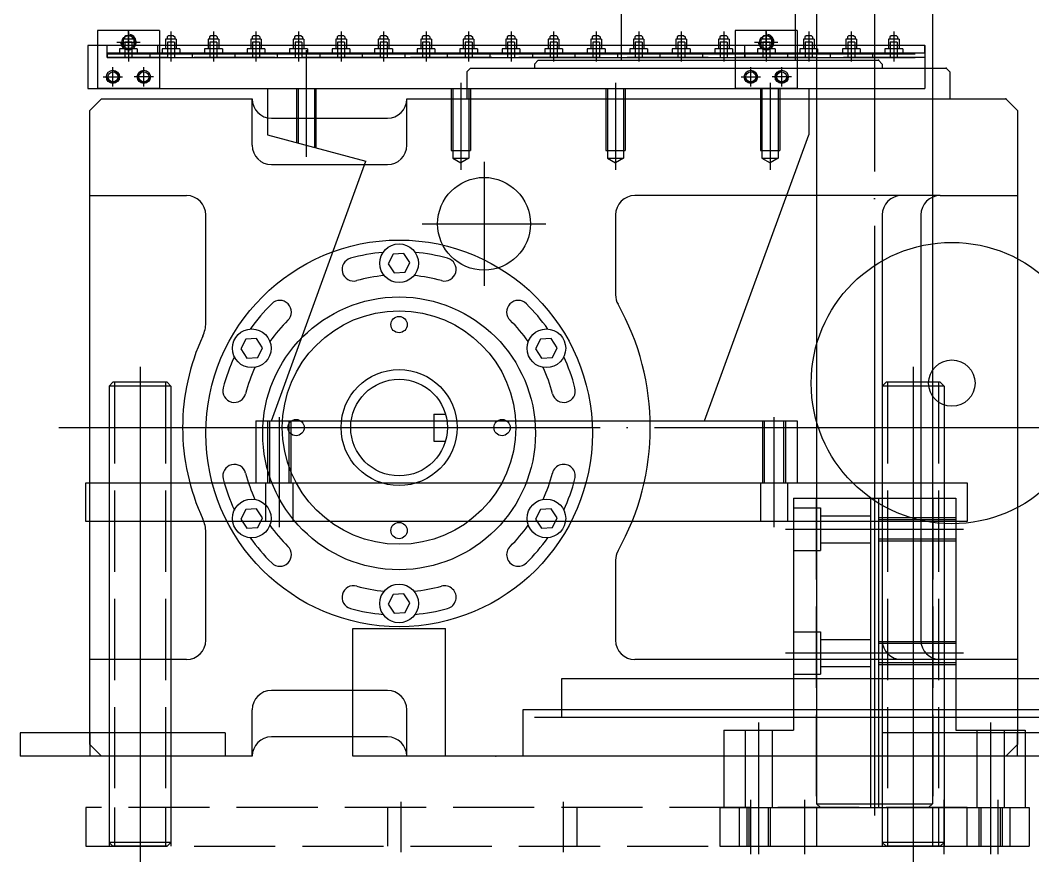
# Model space of a CAD drawing. Extents: x -1051 to 4465, y -5109 to -1481.
# Drawn here: x 123 to 647, y -4254 to -3819 of the extents above; entities that cross this region are included whole.
import ezdxf

# ---------------------------------------------------------------- set-up
doc = ezdxf.new("R2010")
doc.units = 0
doc.header["$LTSCALE"] = 14
doc.header["$MEASUREMENT"] = 0
for name, pattern in [('CENTER', [22, 20, -1, 0, -1]), ('CENTER1', [12, 10, -1, 0, -1]), ('CENTER3', [7, 4, -1, 1, -1]), ('DASHED', [4, 3, -1]), ('DASHED2', [3, 2, -1]), ('THIN', [200000, 200000, 0])]:
    doc.linetypes.add(name, pattern=pattern)
for name, color, linetype in [('032038A', 7, 'CONTINUOUS'), ('082044A', 3, 'CONTINUOUS'), ('42005A', 210, 'CONTINUOUS'), ('MJ14-8X02', 5, 'CONTINUOUS'), ('MJ19-8X02', 240, 'CONTINUOUS'), ('MJ19-8X02A', 6, 'CONTINUOUS'), ('MJ19-8X02F', 50, 'CONTINUOUS'), ('MJ19-8X02G', 141, 'CONTINUOUS'), ('MJ8t02', 6, 'CONTINUOUS'), ('MJ8X02', 100, 'CONTINUOUS'), ('ML04-4X1800', 193, 'CONTINUOUS'), ('ML04-4X6000', 74, 'CONTINUOUS'), ('ML06-MSA0', 2, 'CONTINUOUS'), ('ML06-MSA02', 160, 'CONTINUOUS'), ('ML06-MSA03A', 93, 'CONTINUOUS'), ('ML06-MSA3', 4, 'CONTINUOUS'), ('MLMSA02', 4, 'CONTINUOUS'), ('MM080017', 31, 'CONTINUOUS')]:
    doc.layers.add(name, color=color, linetype=linetype)

msp = doc.modelspace()

# ---------------------------------------------------------------- linework, layer by layer
at = {"layer": '032038A'}
for p, q in [((822.7, -4175.46), (382.7, -4175.46)), ((382.7, -4175.46), (382.7, -4199.46)), ((822.7, -4199.46), (382.7, -4199.46))]:
    msp.add_line(p, q, dxfattribs=at)
at = {"layer": '032038A', "linetype": 'DASHED'}
msp.add_line((822.7, -4179.46), (382.7, -4179.46), dxfattribs=at)
at = {"layer": '082044A'}
for p, q in [((802.7, -4159.46), (402.7, -4159.46)), ((402.7, -4159.46), (402.7, -4179.46)), ((802.7, -4179.46), (402.7, -4179.46))]:
    msp.add_line(p, q, dxfattribs=at)
at = {"layer": '42005A', "linetype": 'CENTER'}
for p, q in [((184.67, -3998.06), (184.67, -4254.06)), ((584.67, -3998.06), (584.67, -4254.06))]:
    msp.add_line(p, q, dxfattribs=at)
at = {"layer": '42005A', "linetype": 'Continuous'}
for p, q in [((170.67, -4006.06), (168.67, -4008.06)), ((198.67, -4006.06), (170.67, -4006.06)), ((198.67, -4006.06), (200.67, -4008.06)), ((570.67, -4006.06), (568.67, -4008.06)), ((598.67, -4006.06), (570.67, -4006.06)), ((598.67, -4006.06), (600.67, -4008.06)), ((168.67, -4008.06), (168.67, -4244.06)), ((200.67, -4008.06), (168.67, -4008.06)), ((200.67, -4008.06), (200.67, -4244.06)), ((568.67, -4008.06), (568.67, -4244.06)), ((600.67, -4008.06), (568.67, -4008.06)), ((600.67, -4008.06), (600.67, -4244.06)), ((200.67, -4244.06), (168.67, -4244.06)), ((170.67, -4246.06), (168.67, -4244.06)), ((198.67, -4246.06), (170.67, -4246.06)), ((200.67, -4244.06), (198.67, -4246.06)), ((600.67, -4244.06), (568.67, -4244.06)), ((570.67, -4246.06), (568.67, -4244.06)), ((598.67, -4246.06), (570.67, -4246.06)), ((600.67, -4244.06), (598.67, -4246.06))]:
    msp.add_line(p, q, dxfattribs=at)
at = {"layer": '42005A', "linetype": 'DASHED'}
for p, q in [((171.47, -4006.06), (171.47, -4246.06)), ((197.87, -4006.06), (197.87, -4246.06)), ((571.47, -4006.06), (571.47, -4246.06)), ((597.87, -4006.06), (597.87, -4246.06))]:
    msp.add_line(p, q, dxfattribs=at)
at = {"layer": 'MJ14-8X02', "linetype": 'Continuous'}
for p, q in [((228.7, -4187.46), (122.7, -4187.46)), ((122.7, -4187.46), (122.7, -4199.46)), ((228.7, -4187.46), (228.7, -4199.46)), ((674.7, -4187.46), (568.7, -4187.46)), ((568.7, -4187.46), (568.7, -4199.46)), ((638.7, -4199.46), (638.7, -4187.46)), ((228.7, -4199.46), (122.7, -4199.46)), ((674.7, -4199.46), (568.7, -4199.46))]:
    msp.add_line(p, q, dxfattribs=at)
at = {"layer": 'MJ14-8X02', "linetype": 'DASHED'}
msp.add_line((158.7, -4187.46), (158.7, -4199.46), dxfattribs=at)
at = {"layer": 'MJ19-8X02', "linetype": 'Continuous'}
for p, q in [((294.7, -4199.46), (294.7, -4133.46)), ((294.7, -4133.46), (342.7, -4133.46)), ((342.7, -4199.46), (342.7, -4133.46)), ((342.7, -4199.46), (294.7, -4199.46))]:
    msp.add_line(p, q, dxfattribs=at)
at = {"layer": 'MJ19-8X02A', "linetype": 'Continuous'}
msp.add_circle((604.7, -4006.46), 72.77, dxfattribs=at)
at = {"layer": 'MJ19-8X02F', "linetype": 'Continuous'}
for p, q in [((156.67, -4058.06), (612.67, -4058.06)), ((156.67, -4078.06), (156.67, -4058.06)), ((612.67, -4058.06), (612.67, -4078.06)), ((612.67, -4078.06), (156.67, -4078.06))]:
    msp.add_line(p, q, dxfattribs=at)
at = {"layer": 'MJ19-8X02F', "linetype": 'DASHED2'}
for p, q in [((168.67, -4058.06), (168.67, -4078.06)), ((200.67, -4058.06), (200.67, -4078.06)), ((249.67, -4058.06), (249.67, -4078.06)), ((263.67, -4058.06), (263.67, -4078.06)), ((505.67, -4058.06), (505.67, -4078.06)), ((519.67, -4058.06), (519.67, -4078.06)), ((568.67, -4058.06), (568.67, -4078.06)), ((600.67, -4058.06), (600.67, -4078.06))]:
    msp.add_line(p, q, dxfattribs=at)
at = {"layer": 'MJ19-8X02F', "linetype": 'CENTER3'}
for p, q in [((184.67, -4055.06), (184.67, -4081.06)), ((256.67, -4055.06), (256.67, -4081.06)), ((512.67, -4055.06), (512.67, -4081.06)), ((584.67, -4055.06), (584.67, -4081.06))]:
    msp.add_line(p, q, dxfattribs=at)
at = {"layer": 'MJ19-8X02G', "linetype": 'CENTER1'}
for p, q in [((270.67, -3834.25), (270.67, -3889.36)), ((350.67, -3851.06), (350.67, -3896.06)), ((430.67, -3851.06), (430.67, -3896.06)), ((510.67, -3851.06), (510.67, -3896.06)), ((362.67, -3892.06), (362.67, -3956.06)), ((330.67, -3924.06), (394.67, -3924.06)), ((256.67, -4024.06), (256.67, -4060.06)), ((512.67, -4024.06), (512.67, -4060.06))]:
    msp.add_line(p, q, dxfattribs=at)
at = {"layer": 'MJ19-8X02G', "linetype": 'Continuous'}
for p, q in [((250.67, -3854.06), (530.67, -3854.06)), ((250.67, -3854.06), (250.67, -3878.06)), ((530.67, -3854.06), (530.67, -3878.06)), ((250.67, -3878.06), (301.57, -3891.7)), ((476.8, -4026.06), (530.67, -3878.06)), ((252.67, -4026.06), (301.57, -3891.7)), ((244.67, -4026.06), (524.67, -4026.06)), ((244.67, -4026.06), (244.67, -4058.06)), ((524.67, -4026.06), (524.67, -4058.06)), ((244.67, -4058.06), (524.67, -4058.06))]:
    msp.add_line(p, q, dxfattribs=at)
at = {"layer": 'MJ19-8X02G', "linetype": 'DASHED'}
for p, q in [((265.67, -3854.06), (265.67, -3882.08)), ((266.47, -3854.06), (266.47, -3882.29)), ((274.87, -3854.06), (274.87, -3884.54)), ((275.67, -3854.06), (275.67, -3884.76)), ((345.67, -3854.06), (345.67, -3886.06)), ((346.47, -3854.06), (346.47, -3890.06)), ((354.87, -3854.06), (354.87, -3890.06)), ((355.67, -3854.06), (355.67, -3886.06)), ((425.67, -3854.06), (425.67, -3886.06)), ((426.47, -3854.06), (426.47, -3890.06)), ((434.87, -3854.06), (434.87, -3890.06)), ((435.67, -3854.06), (435.67, -3886.06)), ((505.67, -3854.06), (505.67, -3886.06)), ((506.47, -3854.06), (506.47, -3890.06)), ((514.87, -3854.06), (514.87, -3890.06)), ((515.67, -3854.06), (515.67, -3886.06)), ((345.67, -3886.06), (355.67, -3886.06)), ((425.67, -3886.06), (435.67, -3886.06)), ((505.67, -3886.06), (515.67, -3886.06)), ((346.47, -3890.06), (354.87, -3890.06)), ((346.47, -3890.06), (350.67, -3892.49)), ((354.87, -3890.06), (350.67, -3892.49)), ((426.47, -3890.06), (434.87, -3890.06)), ((426.47, -3890.06), (430.67, -3892.49)), ((434.87, -3890.06), (430.67, -3892.49)), ((506.47, -3890.06), (514.87, -3890.06)), ((506.47, -3890.06), (510.67, -3892.49)), ((514.87, -3890.06), (510.67, -3892.49)), ((250.67, -4026.06), (250.67, -4058.06)), ((251.67, -4026.06), (251.67, -4058.06)), ((261.67, -4026.06), (261.67, -4058.06)), ((262.67, -4026.06), (262.67, -4058.06)), ((506.67, -4026.06), (506.67, -4058.06)), ((507.67, -4026.06), (507.67, -4058.06)), ((517.67, -4026.06), (517.67, -4058.06)), ((518.67, -4026.06), (518.67, -4058.06))]:
    msp.add_line(p, q, dxfattribs=at)
at = {"layer": 'MJ19-8X02G', "linetype": 'Continuous'}
msp.add_circle((362.67, -3924.06), 24, dxfattribs=at)
at = {"layer": 'MJ8t02', "linetype": 'Continuous'}
for p, q in [((193.67, -3831.66), (590.67, -3831.66)), ((193.67, -3831.66), (193.67, -3835.66)), ((590.67, -3835.66), (590.67, -3831.66)), ((193.67, -3835.66), (590.67, -3835.66))]:
    msp.add_line(p, q, dxfattribs=at)
at = {"layer": 'MJ8X02'}
for p, q in [((194.67, -3824.06), (162.67, -3824.06)), ((162.67, -3824.06), (162.67, -3854.06)), ((194.67, -3824.06), (194.67, -3854.06)), ((524.67, -3824.06), (492.67, -3824.06)), ((492.67, -3824.06), (492.67, -3854.06)), ((524.67, -3824.06), (524.67, -3854.06)), ((194.67, -3854.06), (162.67, -3854.06)), ((524.67, -3854.06), (492.67, -3854.06))]:
    msp.add_line(p, q, dxfattribs=at)
at = {"layer": 'MJ8X02', "linetype": 'CENTER'}
for p, q in [((178.66, -3836.06), (178.67, -3824.06)), ((508.66, -3836.06), (508.67, -3824.06)), ((172.67, -3830.05), (184.67, -3830.06)), ((502.67, -3830.05), (514.67, -3830.06))]:
    msp.add_line(p, q, dxfattribs=at)
at = {"layer": 'MJ8X02'}
for centre in [(178.67, -3830.06), (508.67, -3830.06), (170.67, -3848.06), (186.67, -3848.06), (500.67, -3848.06), (516.67, -3848.06)]:
    msp.add_circle(centre, 3.4, dxfattribs=at)
for centre in [(178.67, -3830.06), (508.67, -3830.06)]:
    msp.add_arc(centre, 4, 179.9087, 79.9087, dxfattribs=at)
at = {"layer": 'ML04-4X1800', "linetype": 'CENTER'}
msp.add_line((564.7, -4062.06), (564.7, -4230.06), dxfattribs=at)
at = {"layer": 'ML04-4X1800', "linetype": 'Continuous'}
for p, q in [((522.7, -4066.06), (522.7, -4186.06)), ((522.7, -4066.06), (606.7, -4066.06)), ((562.7, -4066.06), (562.7, -4226.06)), ((566.7, -4066.06), (566.7, -4226.06)), ((606.7, -4066.06), (606.7, -4186.06)), ((486.7, -4186.06), (522.7, -4186.06)), ((486.7, -4186.06), (486.7, -4226.06)), ((606.7, -4186.06), (642.7, -4186.06)), ((642.7, -4186.06), (642.7, -4226.06)), ((486.7, -4226.06), (642.7, -4226.06))]:
    msp.add_line(p, q, dxfattribs=at)
at = {"layer": 'ML04-4X1800', "linetype": 'DASHED'}
for p, q in [((534.5, -4066.06), (534.5, -4226.06)), ((594.9, -4066.06), (594.9, -4226.06)), ((522.7, -4071.06), (536.7, -4071.06)), ((536.7, -4071.06), (536.7, -4093.06)), ((536.7, -4075.06), (562.7, -4075.06)), ((566.7, -4076.06), (606.7, -4076.06)), ((566.7, -4077.06), (606.7, -4077.06)), ((536.7, -4089.06), (562.7, -4089.06)), ((566.7, -4087.06), (606.7, -4087.06)), ((566.7, -4088.06), (606.7, -4088.06)), ((522.7, -4093.06), (536.7, -4093.06)), ((522.7, -4135.06), (536.7, -4135.06)), ((536.7, -4135.06), (536.7, -4157.06)), ((536.7, -4139.06), (562.7, -4139.06)), ((566.7, -4140.06), (606.7, -4140.06)), ((566.7, -4141.06), (606.7, -4141.06)), ((536.7, -4153.06), (562.7, -4153.06)), ((566.7, -4151.06), (606.7, -4151.06)), ((566.7, -4152.06), (606.7, -4152.06)), ((522.7, -4157.06), (536.7, -4157.06)), ((497.7, -4186.06), (497.7, -4226.06)), ((511.7, -4186.06), (511.7, -4226.06)), ((617.7, -4186.06), (617.7, -4226.06)), ((631.7, -4186.06), (631.7, -4226.06))]:
    msp.add_line(p, q, dxfattribs=at)
at = {"layer": 'ML04-4X1800', "linetype": 'CENTER1'}
for p, q in [((518.7, -4082.06), (610.7, -4082.06)), ((518.7, -4146.06), (610.7, -4146.06)), ((504.7, -4182.06), (504.7, -4230.06)), ((624.7, -4182.06), (624.7, -4230.06))]:
    msp.add_line(p, q, dxfattribs=at)
at = {"layer": 'ML04-4X6000', "linetype": 'Continuous'}
for p, q in [((433.7, -3811.46), (433.7, -3839.46)), ((523.7, -3811.46), (523.7, -3839.46)), ((388.7, -3841.46), (390.7, -3839.46)), ((390.7, -3839.46), (566.7, -3839.46)), ((568.7, -3841.46), (566.7, -3839.46)), ((353.7, -3845.46), (355.7, -3843.46)), ((355.7, -3843.46), (601.7, -3843.46)), ((388.7, -3841.46), (388.7, -3843.46)), ((568.7, -3841.46), (568.7, -3843.46)), ((603.7, -3845.46), (601.7, -3843.46)), ((353.7, -3845.46), (353.7, -3859.46)), ((603.7, -3845.46), (603.7, -3859.46)), ((158.7, -3865.46), (164.7, -3859.46)), ((164.7, -3859.46), (242.7, -3859.46)), ((242.7, -3883.46), (242.7, -3859.46)), ((322.7, -3883.46), (322.7, -3859.46)), ((322.7, -3859.46), (632.7, -3859.46)), ((638.7, -3865.46), (632.7, -3859.46)), ((158.7, -4193.46), (158.7, -3865.46)), ((638.7, -3865.46), (638.7, -4193.46)), ((252.7, -3869.46), (312.7, -3869.46)), ((252.7, -3893.46), (312.7, -3893.46)), ((158.7, -3909.46), (208.7, -3909.46)), ((598.7, -3909.46), (440.7, -3909.46)), ((598.7, -3909.46), (638.7, -3909.46)), ((218.7, -3975.35), (218.7, -3919.46)), ((430.7, -3919.46), (430.7, -3960.79)), ((568.7, -3919.46), (568.7, -4139.46)), ((588.7, -3919.46), (588.7, -4139.46)), ((391.82, -3983.77), (389.3, -3988.79)), ((397.42, -3983.44), (391.82, -3983.77)), ((400.52, -3988.13), (397.42, -3983.44)), ((389.3, -3988.79), (392.39, -3993.48)), ((398, -3993.15), (400.52, -3988.13)), ((392.39, -3993.48), (398, -3993.15)), ((336.7, -4022.46), (336.7, -4036.46)), ((336.7, -4022.46), (342.7, -4022.46)), ((336.7, -4036.46), (342.7, -4036.46)), ((218.7, -4139.46), (218.7, -4083.57)), ((430.7, -4098.13), (430.7, -4139.46)), ((208.7, -4149.46), (158.7, -4149.46)), ((598.7, -4149.46), (440.7, -4149.46)), ((638.7, -4149.46), (598.7, -4149.46)), ((312.7, -4165.46), (252.7, -4165.46)), ((242.7, -4199.46), (242.7, -4175.46)), ((322.7, -4199.46), (322.7, -4175.46)), ((312.7, -4189.46), (252.7, -4189.46)), ((164.7, -4199.46), (158.7, -4193.46)), ((638.7, -4193.46), (632.7, -4199.46)), ((242.7, -4199.46), (164.7, -4199.46)), ((632.7, -4199.46), (322.7, -4199.46))]:
    msp.add_line(p, q, dxfattribs=at)
at = {"layer": 'ML04-4X6000', "linetype": 'CENTER'}
msp.add_line((142.7, -4029.46), (654.7, -4029.46), dxfattribs=at)
at = {"layer": 'ML04-4X6000', "linetype": 'Continuous'}
for points in [[(321.21, -3939.44), (315.6, -3939.77), (313.09, -3944.79), (316.18, -3949.48), (321.79, -3949.15), (324.31, -3944.13)], [(239.39, -3983.77), (236.88, -3988.79), (239.97, -3993.48), (245.58, -3993.15), (248.1, -3988.13), (245, -3983.44)], [(236.88, -4076.79), (239.97, -4081.48), (245.58, -4081.15), (248.1, -4076.13), (245, -4071.44), (239.39, -4071.77)], [(398, -4081.15), (400.52, -4076.13), (397.42, -4071.44), (391.82, -4071.77), (389.3, -4076.79), (392.39, -4081.48)], [(316.18, -4125.48), (321.79, -4125.15), (324.31, -4120.13), (321.21, -4115.44), (315.6, -4115.77), (313.09, -4120.79)]]:
    msp.add_lwpolyline(points, close=True, dxfattribs=at)
for centre, radius in [((318.7, -4032.46), 100), ((318.7, -3944.46), 10), ((318.7, -4032.46), 70.56), ((318.7, -4029.46), 60.4), ((318.7, -3976.18), 4.22), ((242.49, -3988.46), 10), ((394.91, -3988.46), 10), ((318.7, -4029.46), 30), ((318.7, -4029.46), 25), ((265.42, -4029.46), 4.22), ((371.98, -4029.46), 4.22), ((242.49, -4076.46), 10), ((394.91, -4076.46), 10), ((318.7, -4082.74), 4.22), ((318.7, -4120.46), 10)]:
    msp.add_circle(centre, radius, dxfattribs=at)
for centre, radius, start, end in [((252.7, -3859.46), 10, 180, 270), ((312.7, -3859.46), 10, 270, 0), ((252.7, -3883.46), 10, 180, 270), ((312.7, -3883.46), 10, 270, 0), ((208.7, -3919.46), 10, 0, 90), ((440.7, -3919.46), 10, 90, 180), ((578.7, -3919.46), 10, 90, 180), ((598.7, -3919.46), 10, 90, 180), ((318.7, -4032.46), 94, 95.0414, 105.5055), ((318.7, -4032.46), 94, 74.4945, 84.9586), ((295.17, -3947.66), 6, 105.5055, 285.5055), ((342.22, -3947.66), 6, 254.4945, 74.4945), ((318.7, -4032.46), 82, 95.3979, 105.5055), ((318.7, -4032.46), 82, 74.4945, 84.6021), ((318.7, -4032.46), 94, 134.4945, 144.9586), ((257.02, -3969.69), 6, 314.4945, 134.4945), ((380.37, -3969.69), 6, 45.5055, 225.5055), ((318.7, -4032.46), 94, 35.0414, 45.5055), ((440.7, -3960.79), 10, 180, 209.3749), ((318.7, -4029.46), 130, 330.6251, 29.3749), ((202.7, -3975.35), 16, 334.9922, 0), ((318.7, -4032.46), 82, 134.4945, 144.6021), ((318.7, -4032.46), 82, 35.3979, 45.5055), ((318.7, -4029.46), 112, 154.9922, 205.0078), ((318.7, -4032.46), 94, 155.0414, 165.5055), ((318.7, -4032.46), 94, 14.4945, 24.9586), ((318.7, -4032.46), 82, 155.3979, 165.5055), ((318.7, -4032.46), 82, 14.4945, 24.6021), ((233.5, -4010.44), 6, 165.5055, 345.5055), ((403.9, -4010.44), 6, 194.4945, 14.4945), ((233.5, -4054.49), 6, 14.4945, 194.4945), ((403.9, -4054.49), 6, 345.5055, 165.5055), ((318.7, -4032.46), 82, 194.4945, 204.6021), ((318.7, -4032.46), 82, 335.3979, 345.5055), ((318.7, -4032.46), 94, 194.4945, 204.9586), ((318.7, -4032.46), 94, 335.0414, 345.5055), ((202.7, -4083.57), 16, 0, 25.0078), ((318.7, -4032.46), 82, 215.3979, 225.5055), ((318.7, -4032.46), 82, 314.4945, 324.6021), ((318.7, -4032.46), 94, 215.0414, 225.5055), ((257.02, -4095.23), 6, 225.5055, 45.5055), ((380.37, -4095.23), 6, 134.4945, 314.4945), ((318.7, -4032.46), 94, 314.4945, 324.9586), ((440.7, -4098.13), 10, 150.6251, 180), ((295.17, -4117.26), 6, 74.4945, 254.4945), ((318.7, -4032.46), 82, 254.4945, 264.6021), ((318.7, -4032.46), 82, 275.3979, 285.5055), ((342.22, -4117.26), 6, 285.5055, 105.5055), ((318.7, -4032.46), 94, 254.4945, 264.9586), ((318.7, -4032.46), 94, 275.0414, 285.5055), ((208.7, -4139.46), 10, 270, 0), ((440.7, -4139.46), 10, 180, 270), ((578.7, -4139.46), 10, 180, 270), ((598.7, -4139.46), 10, 180, 270), ((252.7, -4175.46), 10, 90, 180), ((312.7, -4175.46), 10, 0, 90), ((252.7, -4199.46), 10, 90, 180), ((312.7, -4199.46), 10, 0, 90)]:
    msp.add_arc(centre, radius, start, end, dxfattribs=at)
for p in [(566.7, -3839.46), (566.7, -3839.46), (601.7, -3843.46), (632.7, -3859.46), (632.7, -3859.46), (368.7, -4199.46)]:
    msp.add_point(p, dxfattribs=at)
at = {"layer": 'ML06-MSA0', "linetype": 'Continuous'}
msp.add_circle((604.7, -4006.46), 12, dxfattribs=at)
at = {"layer": 'ML06-MSA02', "linetype": 'Continuous'}
for p, q in [((175.92, -3828.46), (175.92, -3833.46)), ((181.42, -3828.46), (175.92, -3828.46)), ((177.27, -3826.76), (176.67, -3827.36)), ((176.67, -3827.36), (176.67, -3828.46)), ((180.07, -3826.76), (177.27, -3826.76)), ((180.07, -3826.76), (180.67, -3827.36)), ((180.67, -3827.36), (180.67, -3828.46)), ((181.42, -3828.46), (181.42, -3833.46)), ((197.92, -3828.46), (197.92, -3833.46)), ((203.42, -3828.46), (197.92, -3828.46)), ((199.27, -3826.76), (198.67, -3827.36)), ((198.67, -3827.36), (198.67, -3828.46)), ((202.07, -3826.76), (199.27, -3826.76)), ((202.07, -3826.76), (202.67, -3827.36)), ((202.67, -3827.36), (202.67, -3828.46)), ((203.42, -3828.46), (203.42, -3833.46)), ((225.42, -3828.46), (219.92, -3828.46)), ((219.92, -3828.46), (219.92, -3833.46)), ((221.27, -3826.76), (220.67, -3827.36)), ((220.67, -3827.36), (220.67, -3828.46)), ((224.07, -3826.76), (221.27, -3826.76)), ((224.07, -3826.76), (224.67, -3827.36)), ((224.67, -3827.36), (224.67, -3828.46)), ((225.42, -3828.46), (225.42, -3833.46)), ((241.92, -3828.46), (241.92, -3833.46)), ((247.42, -3828.46), (241.92, -3828.46)), ((243.27, -3826.76), (242.67, -3827.36)), ((242.67, -3827.36), (242.67, -3828.46)), ((246.07, -3826.76), (243.27, -3826.76)), ((246.07, -3826.76), (246.67, -3827.36)), ((246.67, -3827.36), (246.67, -3828.46)), ((247.42, -3828.46), (247.42, -3833.46)), ((269.42, -3828.46), (263.92, -3828.46)), ((263.92, -3828.46), (263.92, -3833.46)), ((265.27, -3826.76), (264.67, -3827.36)), ((264.67, -3827.36), (264.67, -3828.46)), ((268.07, -3826.76), (265.27, -3826.76)), ((268.07, -3826.76), (268.67, -3827.36)), ((268.67, -3827.36), (268.67, -3828.46)), ((269.42, -3828.46), (269.42, -3833.46)), ((285.92, -3828.46), (285.92, -3833.46)), ((291.42, -3828.46), (285.92, -3828.46)), ((287.27, -3826.76), (286.67, -3827.36)), ((286.67, -3827.36), (286.67, -3828.46)), ((290.07, -3826.76), (287.27, -3826.76)), ((290.07, -3826.76), (290.67, -3827.36)), ((290.67, -3827.36), (290.67, -3828.46)), ((291.42, -3828.46), (291.42, -3833.46)), ((313.42, -3828.46), (307.92, -3828.46)), ((307.92, -3828.46), (307.92, -3833.46)), ((309.27, -3826.76), (308.67, -3827.36)), ((308.67, -3827.36), (308.67, -3828.46)), ((312.07, -3826.76), (309.27, -3826.76)), ((312.07, -3826.76), (312.67, -3827.36)), ((312.67, -3827.36), (312.67, -3828.46)), ((313.42, -3828.46), (313.42, -3833.46)), ((335.42, -3828.46), (329.92, -3828.46)), ((329.92, -3828.46), (329.92, -3833.46)), ((331.27, -3826.76), (330.67, -3827.36)), ((330.67, -3827.36), (330.67, -3828.46)), ((334.07, -3826.76), (331.27, -3826.76)), ((334.07, -3826.76), (334.67, -3827.36)), ((334.67, -3827.36), (334.67, -3828.46)), ((335.42, -3828.46), (335.42, -3833.46)), ((357.42, -3828.46), (351.92, -3828.46)), ((351.92, -3828.46), (351.92, -3833.46)), ((353.27, -3826.76), (352.67, -3827.36)), ((352.67, -3827.36), (352.67, -3828.46)), ((356.07, -3826.76), (353.27, -3826.76)), ((356.07, -3826.76), (356.67, -3827.36)), ((356.67, -3827.36), (356.67, -3828.46)), ((357.42, -3828.46), (357.42, -3833.46)), ((379.42, -3828.46), (373.92, -3828.46)), ((373.92, -3828.46), (373.92, -3833.46)), ((375.27, -3826.76), (374.67, -3827.36)), ((374.67, -3827.36), (374.67, -3828.46)), ((378.07, -3826.76), (375.27, -3826.76)), ((378.07, -3826.76), (378.67, -3827.36)), ((378.67, -3827.36), (378.67, -3828.46)), ((379.42, -3828.46), (379.42, -3833.46)), ((401.42, -3828.46), (395.92, -3828.46)), ((395.92, -3828.46), (395.92, -3833.46)), ((397.27, -3826.76), (396.67, -3827.36)), ((396.67, -3827.36), (396.67, -3828.46)), ((400.07, -3826.76), (397.27, -3826.76)), ((400.07, -3826.76), (400.67, -3827.36)), ((400.67, -3827.36), (400.67, -3828.46)), ((401.42, -3828.46), (401.42, -3833.46)), ((423.42, -3828.46), (417.92, -3828.46)), ((417.92, -3828.46), (417.92, -3833.46)), ((419.27, -3826.76), (418.67, -3827.36)), ((418.67, -3827.36), (418.67, -3828.46)), ((422.07, -3826.76), (419.27, -3826.76)), ((422.07, -3826.76), (422.67, -3827.36)), ((422.67, -3827.36), (422.67, -3828.46)), ((423.42, -3828.46), (423.42, -3833.46)), ((445.42, -3828.46), (439.92, -3828.46)), ((439.92, -3828.46), (439.92, -3833.46)), ((441.27, -3826.76), (440.67, -3827.36)), ((440.67, -3827.36), (440.67, -3828.46)), ((444.07, -3826.76), (441.27, -3826.76)), ((444.07, -3826.76), (444.67, -3827.36)), ((444.67, -3827.36), (444.67, -3828.46)), ((445.42, -3828.46), (445.42, -3833.46)), ((467.42, -3828.46), (461.92, -3828.46)), ((461.92, -3828.46), (461.92, -3833.46)), ((463.27, -3826.76), (462.67, -3827.36)), ((462.67, -3827.36), (462.67, -3828.46)), ((466.07, -3826.76), (463.27, -3826.76)), ((466.07, -3826.76), (466.67, -3827.36)), ((466.67, -3827.36), (466.67, -3828.46)), ((467.42, -3828.46), (467.42, -3833.46)), ((483.92, -3828.46), (483.92, -3833.46)), ((489.42, -3828.46), (483.92, -3828.46)), ((485.27, -3826.76), (484.67, -3827.36)), ((484.67, -3827.36), (484.67, -3828.46)), ((488.07, -3826.76), (485.27, -3826.76)), ((488.07, -3826.76), (488.67, -3827.36)), ((488.67, -3827.36), (488.67, -3828.46)), ((489.42, -3828.46), (489.42, -3833.46)), ((511.42, -3828.46), (505.92, -3828.46)), ((505.92, -3828.46), (505.92, -3833.46)), ((507.27, -3826.76), (506.67, -3827.36)), ((506.67, -3827.36), (506.67, -3828.46)), ((510.07, -3826.76), (507.27, -3826.76)), ((510.07, -3826.76), (510.67, -3827.36)), ((510.67, -3827.36), (510.67, -3828.46)), ((511.42, -3828.46), (511.42, -3833.46)), ((527.92, -3828.46), (527.92, -3833.46)), ((533.42, -3828.46), (527.92, -3828.46)), ((529.27, -3826.76), (528.67, -3827.36)), ((528.67, -3827.36), (528.67, -3828.46)), ((532.07, -3826.76), (529.27, -3826.76)), ((532.07, -3826.76), (532.67, -3827.36)), ((532.67, -3827.36), (532.67, -3828.46)), ((533.42, -3828.46), (533.42, -3833.46)), ((555.42, -3828.46), (549.92, -3828.46)), ((549.92, -3828.46), (549.92, -3833.46)), ((551.27, -3826.76), (550.67, -3827.36)), ((550.67, -3827.36), (550.67, -3828.46)), ((554.07, -3826.76), (551.27, -3826.76)), ((554.07, -3826.76), (554.67, -3827.36)), ((554.67, -3827.36), (554.67, -3828.46)), ((555.42, -3828.46), (555.42, -3833.46)), ((571.92, -3828.46), (571.92, -3833.46)), ((577.42, -3828.46), (571.92, -3828.46)), ((573.27, -3826.76), (572.67, -3827.36)), ((572.67, -3827.36), (572.67, -3828.46)), ((576.07, -3826.76), (573.27, -3826.76)), ((576.07, -3826.76), (576.67, -3827.36)), ((576.67, -3827.36), (576.67, -3828.46)), ((577.42, -3828.46), (577.42, -3833.46)), ((174.07, -3833.46), (174.07, -3836.06)), ((183.27, -3833.46), (174.07, -3833.46)), ((180.47, -3830.06), (176.87, -3830.06)), ((176.87, -3830.06), (176.87, -3838.06)), ((180.47, -3830.06), (180.47, -3838.06)), ((183.27, -3833.46), (183.27, -3836.06)), ((196.07, -3833.46), (196.07, -3836.06)), ((205.27, -3833.46), (196.07, -3833.46)), ((198.87, -3830.06), (198.87, -3838.06)), ((202.47, -3830.06), (198.87, -3830.06)), ((202.47, -3830.06), (202.47, -3838.06)), ((205.27, -3833.46), (205.27, -3836.06)), ((227.27, -3833.46), (218.07, -3833.46)), ((218.07, -3833.46), (218.07, -3836.06)), ((220.87, -3830.06), (220.87, -3838.06)), ((224.47, -3830.06), (220.87, -3830.06)), ((224.47, -3830.06), (224.47, -3838.06)), ((227.27, -3833.46), (227.27, -3836.06)), ((240.07, -3833.46), (240.07, -3836.06)), ((249.27, -3833.46), (240.07, -3833.46)), ((242.87, -3830.06), (242.87, -3838.06)), ((246.47, -3830.06), (242.87, -3830.06)), ((246.47, -3830.06), (246.47, -3838.06)), ((249.27, -3833.46), (249.27, -3836.06)), ((271.27, -3833.46), (262.07, -3833.46)), ((262.07, -3833.46), (262.07, -3836.06)), ((268.47, -3830.06), (264.87, -3830.06)), ((264.87, -3830.06), (264.87, -3838.06)), ((268.47, -3830.06), (268.47, -3838.06)), ((271.27, -3833.46), (271.27, -3836.06)), ((284.07, -3833.46), (284.07, -3836.06)), ((293.27, -3833.46), (284.07, -3833.46)), ((286.87, -3830.06), (286.87, -3838.06)), ((290.47, -3830.06), (286.87, -3830.06)), ((290.47, -3830.06), (290.47, -3838.06)), ((293.27, -3833.46), (293.27, -3836.06)), ((315.27, -3833.46), (306.07, -3833.46)), ((306.07, -3833.46), (306.07, -3836.06)), ((308.87, -3830.06), (308.87, -3838.06)), ((312.47, -3830.06), (308.87, -3830.06)), ((312.47, -3830.06), (312.47, -3838.06)), ((315.27, -3833.46), (315.27, -3836.06)), ((337.27, -3833.46), (328.07, -3833.46)), ((328.07, -3833.46), (328.07, -3836.06)), ((330.87, -3830.06), (330.87, -3838.06)), ((334.47, -3830.06), (330.87, -3830.06)), ((334.47, -3830.06), (334.47, -3838.06)), ((337.27, -3833.46), (337.27, -3836.06)), ((359.27, -3833.46), (350.07, -3833.46)), ((350.07, -3833.46), (350.07, -3836.06)), ((356.47, -3830.06), (352.87, -3830.06)), ((352.87, -3830.06), (352.87, -3838.06)), ((356.47, -3830.06), (356.47, -3838.06)), ((359.27, -3833.46), (359.27, -3836.06)), ((381.27, -3833.46), (372.07, -3833.46)), ((372.07, -3833.46), (372.07, -3836.06)), ((378.47, -3830.06), (374.87, -3830.06)), ((374.87, -3830.06), (374.87, -3838.06)), ((378.47, -3830.06), (378.47, -3838.06)), ((381.27, -3833.46), (381.27, -3836.06)), ((403.27, -3833.46), (394.07, -3833.46)), ((394.07, -3833.46), (394.07, -3836.06)), ((396.87, -3830.06), (396.87, -3838.06)), ((400.47, -3830.06), (396.87, -3830.06)), ((400.47, -3830.06), (400.47, -3838.06)), ((403.27, -3833.46), (403.27, -3836.06)), ((425.27, -3833.46), (416.07, -3833.46)), ((416.07, -3833.46), (416.07, -3836.06)), ((418.87, -3830.06), (418.87, -3838.06)), ((422.47, -3830.06), (418.87, -3830.06)), ((422.47, -3830.06), (422.47, -3838.06)), ((425.27, -3833.46), (425.27, -3836.06)), ((438.07, -3833.46), (438.07, -3836.06)), ((447.27, -3833.46), (438.07, -3833.46)), ((440.87, -3830.06), (440.87, -3838.06)), ((444.47, -3830.06), (440.87, -3830.06)), ((444.47, -3830.06), (444.47, -3838.06)), ((447.27, -3833.46), (447.27, -3836.06)), ((469.27, -3833.46), (460.07, -3833.46)), ((460.07, -3833.46), (460.07, -3836.06)), ((462.87, -3830.06), (462.87, -3838.06)), ((466.47, -3830.06), (462.87, -3830.06)), ((466.47, -3830.06), (466.47, -3838.06)), ((469.27, -3833.46), (469.27, -3836.06)), ((482.07, -3833.46), (482.07, -3836.06)), ((491.27, -3833.46), (482.07, -3833.46)), ((484.87, -3830.06), (484.87, -3838.06)), ((488.47, -3830.06), (484.87, -3830.06)), ((488.47, -3830.06), (488.47, -3838.06)), ((491.27, -3833.46), (491.27, -3836.06)), ((513.27, -3833.46), (504.07, -3833.46)), ((504.07, -3833.46), (504.07, -3836.06)), ((506.87, -3830.06), (506.87, -3838.06)), ((510.47, -3830.06), (506.87, -3830.06)), ((510.47, -3830.06), (510.47, -3838.06)), ((513.27, -3833.46), (513.27, -3836.06)), ((526.07, -3833.46), (526.07, -3836.06)), ((535.27, -3833.46), (526.07, -3833.46)), ((528.87, -3830.06), (528.87, -3838.06)), ((532.47, -3830.06), (528.87, -3830.06)), ((532.47, -3830.06), (532.47, -3838.06)), ((535.27, -3833.46), (535.27, -3836.06)), ((557.27, -3833.46), (548.07, -3833.46)), ((548.07, -3833.46), (548.07, -3836.06)), ((554.47, -3830.06), (550.87, -3830.06)), ((550.87, -3830.06), (550.87, -3838.06)), ((554.47, -3830.06), (554.47, -3838.06)), ((557.27, -3833.46), (557.27, -3836.06)), ((579.27, -3833.46), (570.07, -3833.46)), ((570.07, -3833.46), (570.07, -3836.06)), ((572.87, -3830.06), (572.87, -3838.06)), ((576.47, -3830.06), (572.87, -3830.06)), ((576.47, -3830.06), (576.47, -3838.06)), ((579.27, -3833.46), (579.27, -3836.06)), ((167.67, -3836.06), (189.67, -3836.06)), ((167.67, -3836.06), (167.67, -3838.06)), ((167.67, -3838.06), (189.67, -3838.06)), ((189.67, -3836.06), (211.67, -3836.06)), ((189.67, -3836.06), (189.67, -3838.06)), ((189.67, -3836.06), (189.67, -3838.06)), ((189.67, -3838.06), (211.67, -3838.06)), ((211.67, -3836.06), (233.67, -3836.06)), ((211.67, -3836.06), (211.67, -3838.06)), ((211.67, -3836.06), (211.67, -3838.06)), ((211.67, -3838.06), (233.67, -3838.06)), ((233.67, -3836.06), (255.67, -3836.06)), ((233.67, -3836.06), (233.67, -3838.06)), ((233.67, -3836.06), (233.67, -3838.06)), ((233.67, -3838.06), (255.67, -3838.06)), ((255.67, -3836.06), (277.67, -3836.06)), ((255.67, -3836.06), (255.67, -3838.06)), ((255.67, -3836.06), (255.67, -3838.06)), ((255.67, -3838.06), (277.67, -3838.06)), ((277.67, -3836.06), (299.67, -3836.06)), ((277.67, -3836.06), (277.67, -3838.06)), ((277.67, -3836.06), (277.67, -3838.06)), ((277.67, -3838.06), (299.67, -3838.06)), ((299.67, -3836.06), (321.67, -3836.06)), ((299.67, -3836.06), (299.67, -3838.06)), ((299.67, -3836.06), (299.67, -3838.06)), ((299.67, -3838.06), (321.67, -3838.06)), ((321.67, -3836.06), (343.67, -3836.06)), ((321.67, -3836.06), (321.67, -3838.06)), ((321.67, -3836.06), (321.67, -3838.06)), ((321.67, -3838.06), (343.67, -3838.06)), ((343.67, -3836.06), (365.67, -3836.06)), ((343.67, -3836.06), (343.67, -3838.06)), ((343.67, -3836.06), (343.67, -3838.06)), ((343.67, -3838.06), (365.67, -3838.06)), ((365.67, -3836.06), (387.67, -3836.06)), ((365.67, -3836.06), (365.67, -3838.06)), ((365.67, -3836.06), (365.67, -3838.06)), ((365.67, -3838.06), (387.67, -3838.06)), ((387.67, -3836.06), (409.67, -3836.06)), ((387.67, -3836.06), (387.67, -3838.06)), ((387.67, -3836.06), (387.67, -3838.06)), ((387.67, -3838.06), (409.67, -3838.06)), ((409.67, -3836.06), (431.67, -3836.06)), ((409.67, -3836.06), (409.67, -3838.06)), ((409.67, -3836.06), (409.67, -3838.06)), ((409.67, -3838.06), (431.67, -3838.06)), ((431.67, -3836.06), (453.67, -3836.06)), ((431.67, -3836.06), (431.67, -3838.06)), ((431.67, -3836.06), (431.67, -3838.06)), ((431.67, -3838.06), (453.67, -3838.06)), ((453.67, -3836.06), (475.67, -3836.06)), ((453.67, -3836.06), (453.67, -3838.06)), ((453.67, -3836.06), (453.67, -3838.06)), ((453.67, -3838.06), (475.67, -3838.06)), ((475.67, -3836.06), (497.67, -3836.06)), ((475.67, -3836.06), (475.67, -3838.06)), ((475.67, -3836.06), (475.67, -3838.06)), ((475.67, -3838.06), (497.67, -3838.06)), ((497.67, -3836.06), (519.67, -3836.06)), ((497.67, -3836.06), (497.67, -3838.06)), ((497.67, -3836.06), (497.67, -3838.06)), ((497.67, -3838.06), (519.67, -3838.06)), ((519.67, -3836.06), (541.67, -3836.06)), ((519.67, -3836.06), (519.67, -3838.06)), ((519.67, -3836.06), (519.67, -3838.06)), ((519.67, -3838.06), (541.67, -3838.06)), ((541.67, -3836.06), (563.67, -3836.06)), ((541.67, -3836.06), (541.67, -3838.06)), ((541.67, -3836.06), (541.67, -3838.06)), ((541.67, -3838.06), (563.67, -3838.06)), ((563.67, -3836.06), (585.67, -3836.06)), ((563.67, -3836.06), (563.67, -3838.06)), ((563.67, -3836.06), (563.67, -3838.06)), ((563.67, -3838.06), (585.67, -3838.06))]:
    msp.add_line(p, q, dxfattribs=at)
at = {"layer": 'ML06-MSA02', "linetype": 'CENTER1'}
for p, q in [((178.67, -3824.61), (178.67, -3840.06)), ((200.67, -3824.61), (200.67, -3840.06)), ((222.67, -3824.61), (222.67, -3840.06)), ((244.67, -3824.61), (244.67, -3840.06)), ((266.67, -3824.61), (266.67, -3840.06)), ((288.67, -3824.61), (288.67, -3840.06)), ((310.67, -3824.61), (310.67, -3840.06)), ((332.67, -3824.61), (332.67, -3840.06)), ((354.67, -3824.61), (354.67, -3840.06)), ((376.67, -3824.61), (376.67, -3840.06)), ((398.67, -3824.61), (398.67, -3840.06)), ((420.67, -3824.61), (420.67, -3840.06)), ((442.67, -3824.61), (442.67, -3840.06)), ((464.67, -3824.61), (464.67, -3840.06)), ((486.67, -3824.61), (486.67, -3840.06)), ((508.67, -3824.61), (508.67, -3840.06)), ((530.67, -3824.61), (530.67, -3840.06)), ((552.67, -3824.61), (552.67, -3840.06)), ((574.67, -3824.61), (574.67, -3840.06))]:
    msp.add_line(p, q, dxfattribs=at)
at = {"layer": 'ML06-MSA03A', "linetype": 'CENTER3'}
for p, q in [((500.68, -4250.06), (500.68, -4222.06)), ((504.7, -4222.06), (504.7, -4250.06)), ((528.68, -4250.06), (528.68, -4222.06)), ((600.68, -4250.06), (600.68, -4222.06)), ((624.7, -4222.06), (624.7, -4250.06)), ((628.68, -4250.06), (628.68, -4222.06))]:
    msp.add_line(p, q, dxfattribs=at)
at = {"layer": 'ML06-MSA03A', "linetype": 'Continuous'}
for p, q in [((484.68, -4226.06), (644.68, -4226.06)), ((484.68, -4226.06), (484.68, -4246.06)), ((644.68, -4226.06), (644.68, -4246.06)), ((484.68, -4246.06), (644.68, -4246.06))]:
    msp.add_line(p, q, dxfattribs=at)
at = {"layer": 'ML06-MSA03A', "linetype": 'DASHED2'}
for p, q in [((494.68, -4226.06), (494.68, -4246.06)), ((498.7, -4226.06), (498.7, -4246.06)), ((499.7, -4226.06), (499.7, -4246.06)), ((509.7, -4226.06), (509.7, -4246.06)), ((510.7, -4226.06), (510.7, -4246.06)), ((534.68, -4226.06), (534.68, -4246.06)), ((594.68, -4226.06), (594.68, -4246.06)), ((618.7, -4226.06), (618.7, -4246.06)), ((619.7, -4226.06), (619.7, -4246.06)), ((629.7, -4226.06), (629.7, -4246.06)), ((630.7, -4226.06), (630.7, -4246.06)), ((634.68, -4226.06), (634.68, -4246.06))]:
    msp.add_line(p, q, dxfattribs=at)
at = {"layer": 'ML06-MSA3', "linetype": 'DASHED'}
for p, q in [((612.67, -4226.06), (156.67, -4226.06)), ((156.67, -4226.06), (156.67, -4246.06)), ((168.67, -4226.06), (168.67, -4246.06)), ((171.47, -4226.06), (171.47, -4246.06)), ((197.87, -4226.06), (197.87, -4246.06)), ((200.67, -4226.06), (200.67, -4246.06)), ((312.67, -4226.06), (312.67, -4246.06)), ((410.67, -4226.06), (410.67, -4246.06)), ((568.67, -4226.06), (568.67, -4246.06)), ((571.47, -4226.06), (571.47, -4246.06)), ((597.87, -4226.06), (597.87, -4246.06)), ((600.67, -4226.06), (600.67, -4246.06)), ((612.67, -4246.06), (612.67, -4226.06)), ((156.67, -4246.06), (612.67, -4246.06))]:
    msp.add_line(p, q, dxfattribs=at)
at = {"layer": 'ML06-MSA3', "linetype": 'CENTER1'}
for p, q in [((184.67, -4223.06), (184.67, -4249.06)), ((319.67, -4223.06), (319.67, -4249.06)), ((403.67, -4223.06), (403.67, -4249.06)), ((584.67, -4223.06), (584.67, -4249.06))]:
    msp.add_line(p, q, dxfattribs=at)
at = {"layer": 'MLMSA02', "linetype": 'Continuous'}
for p, q in [((590.67, -3831.86), (157.67, -3831.86)), ((157.67, -3831.86), (157.67, -3854.06)), ((497.67, -3838.06), (497.67, -3831.86)), ((590.67, -3831.86), (590.67, -3854.06)), ((157.67, -3854.06), (590.67, -3854.06))]:
    msp.add_line(p, q, dxfattribs=at)
at = {"layer": 'MLMSA02', "linetype": 'DASHED'}
for p, q in [((167.67, -3838.06), (167.67, -3831.86)), ((167.67, -3835.66), (590.67, -3835.66)), ((590.67, -3838.06), (167.67, -3838.06))]:
    msp.add_line(p, q, dxfattribs=at)
at = {"layer": 'MLMSA02', "linetype": 'CENTER'}
for p, q in [((170.66, -3853.06), (170.67, -3843.06)), ((186.68, -3853.06), (186.67, -3843.06)), ((165.67, -3848.05), (175.67, -3848.06)), ((191.67, -3848.05), (181.67, -3848.06))]:
    msp.add_line(p, q, dxfattribs=at)
at = {"layer": 'MLMSA02', "linetype": 'CENTER1'}
for p, q in [((500.66, -3853.06), (500.67, -3843.06)), ((516.68, -3853.06), (516.67, -3843.06)), ((495.67, -3848.05), (505.67, -3848.06)), ((521.67, -3848.05), (511.67, -3848.06))]:
    msp.add_line(p, q, dxfattribs=at)
at = {"layer": 'MLMSA02', "linetype": 'Continuous'}
for centre in [(170.67, -3848.06), (186.67, -3848.06), (500.67, -3848.06), (516.67, -3848.06)]:
    msp.add_circle(centre, 2.6, dxfattribs=at)
at = {"layer": 'MLMSA02', "linetype": 'THIN'}
for centre, start, end in [((170.67, -3848.06), 179.9087, 79.9087), ((186.67, -3848.06), 100.0913, 0.0913), ((500.67, -3848.06), 179.9087, 79.9087), ((516.67, -3848.06), 100.0913, 0.0913)]:
    msp.add_arc(centre, 3, start, end, dxfattribs=at)
at = {"layer": 'MM080017', "linetype": 'CENTER'}
msp.add_line((564.7, -3308.87), (564.7, -4232.06), dxfattribs=at)
at = {"layer": 'MM080017', "linetype": 'Continuous'}
for p, q in [((534.7, -3316.87), (534.7, -4224.06)), ((594.7, -3316.87), (594.7, -4224.06)), ((534.7, -4224.06), (594.7, -4224.06)), ((534.7, -4224.06), (536.7, -4226.06)), ((536.7, -4226.06), (592.7, -4226.06)), ((592.7, -4226.06), (594.7, -4224.06))]:
    msp.add_line(p, q, dxfattribs=at)

doc.saveas('drawing.dxf')
